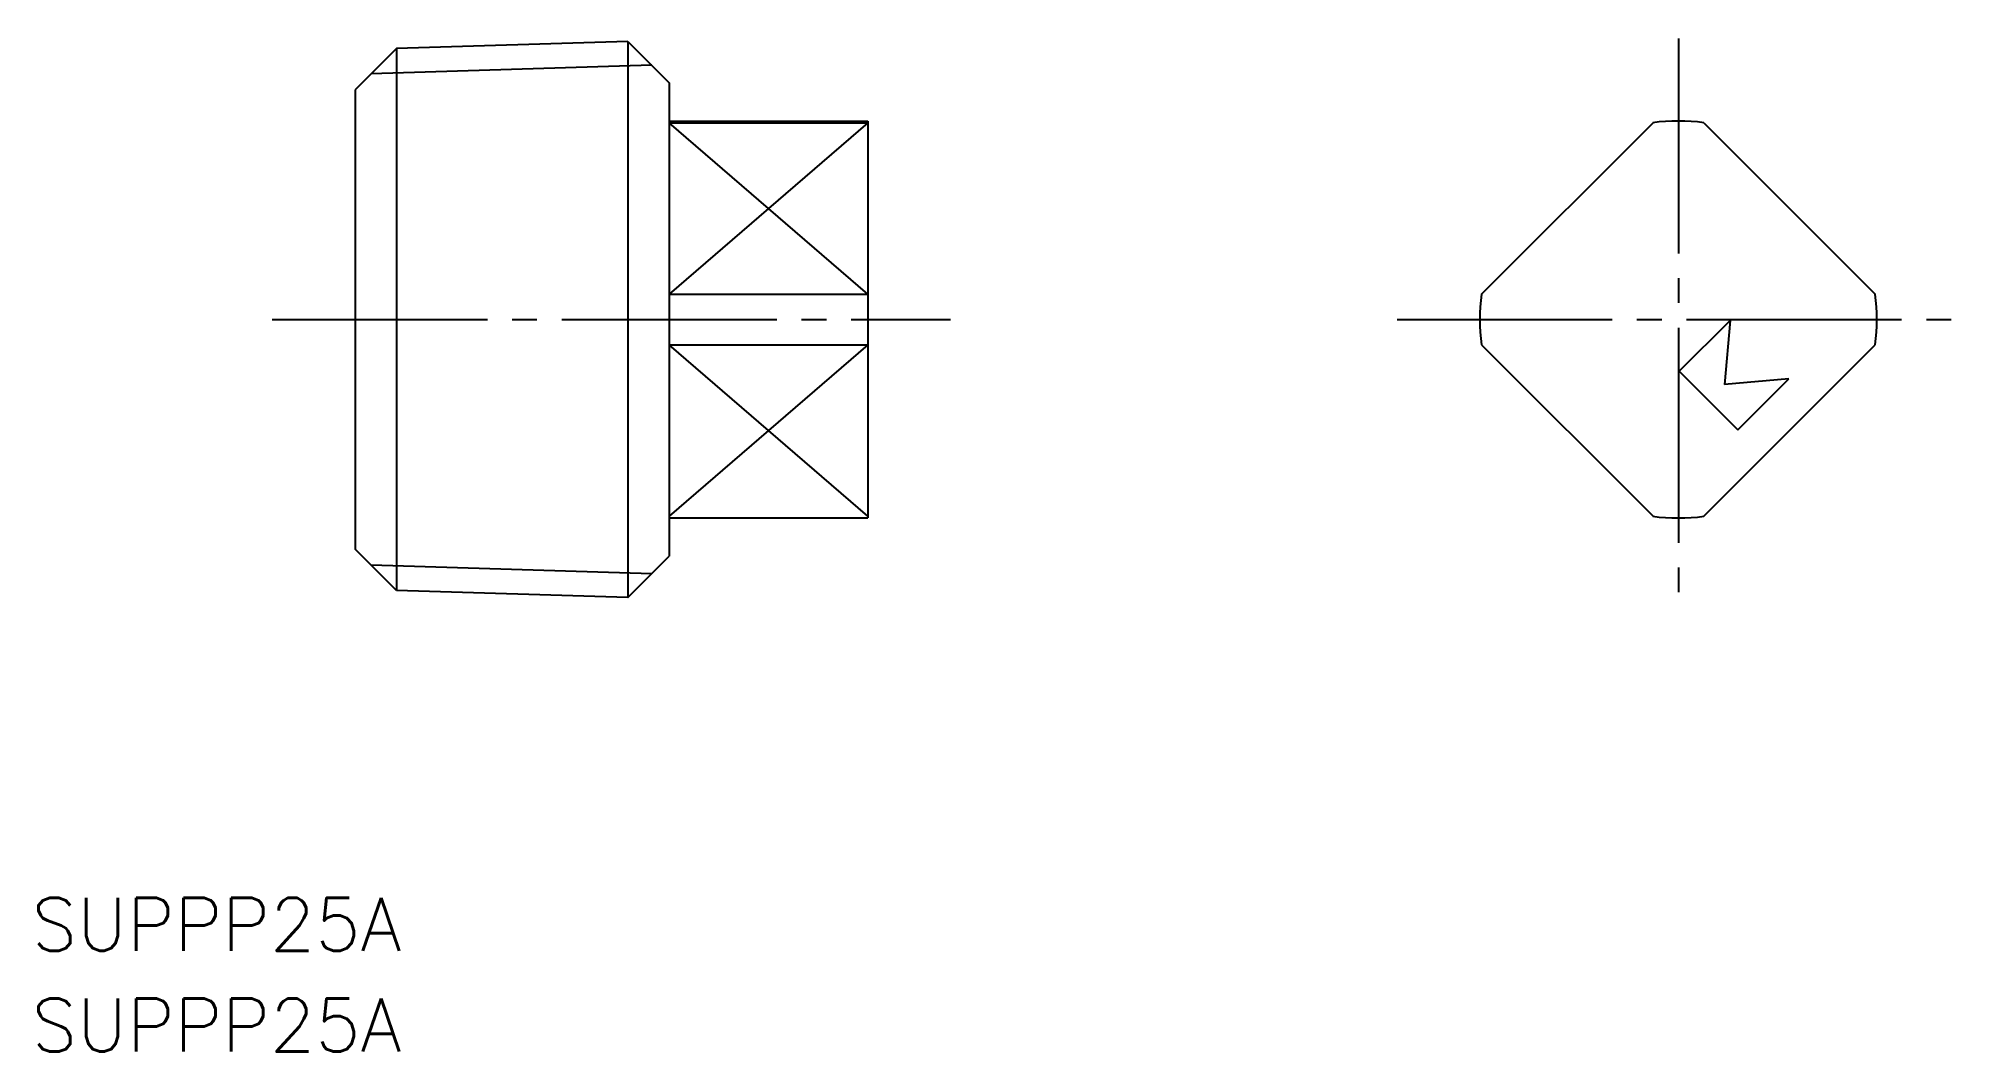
# Model space of a CAD drawing. Extents: x 47 to 163, y 151 to 212.
import ezdxf

# ---------------------------------------------------------------- set-up
doc = ezdxf.new("R2010")
doc.units = 0
doc.linetypes.add('CENTER', pattern=[17.5, 13, -1.5, 1.5, -1.5])
doc.layers.get('0').update_dxf_attribs({"linetype": 'CONTINUOUS'})
doc.layers.add('CENTER', color=1, linetype='CENTER')
doc.styles.get("Standard").update_dxf_attribs({"font": 'txt.shx', "bigfont": '@extfont2.shx'})

msp = doc.modelspace()

# ---------------------------------------------------------------- linework, layer by layer
at = {"color": 7, "linetype": 'CONTINUOUS'}
for p, q in [((68.78, 211.54), (66.28, 209.04)), ((82.78, 211.97), (68.78, 211.54)), ((82.78, 211.97), (85.28, 209.47)), ((85.28, 209.47), (85.28, 180.84)), ((66.28, 209.04), (66.28, 181.28)), ((85.28, 207.16), (97.28, 207.16)), ((85.28, 207.06), (97.28, 207.06)), ((97.28, 207.16), (97.28, 183.16)), ((134.38, 196.69), (144.75, 207.06)), ((147.82, 207.06), (158.18, 196.69)), ((85.28, 196.69), (97.28, 196.69)), ((146.34, 192.03), (149.41, 195.1)), ((149.41, 195.1), (149.07, 191.23)), ((85.28, 193.62), (97.28, 193.62)), ((134.38, 193.62), (144.75, 183.26)), ((147.82, 183.26), (158.18, 193.62)), ((146.34, 192.03), (149.87, 188.49)), ((152.95, 191.57), (149.07, 191.23)), ((149.87, 188.49), (152.95, 191.57)), ((85.28, 183.16), (97.28, 183.16)), ((68.78, 178.78), (66.28, 181.28)), ((82.78, 178.34), (85.28, 180.84)), ((82.78, 178.34), (68.78, 178.78))]:
    msp.add_line(p, q, dxfattribs=at)
at = {"color": 3, "linetype": 'CONTINUOUS'}
for p, q in [((68.78, 211.54), (68.78, 178.78)), ((82.78, 211.97), (82.78, 178.34)), ((84.22, 210.54), (67.26, 210.01)), ((97.28, 196.69), (85.28, 207.06)), ((97.28, 207.06), (85.28, 196.69)), ((97.28, 193.62), (85.28, 183.26)), ((97.28, 183.26), (85.28, 193.62)), ((84.22, 179.78), (67.26, 180.31))]:
    msp.add_line(p, q, dxfattribs=at)
at = {"color": 7, "linetype": 'CONTINUOUS'}
for start, end in [(82.6585, 97.3416), (172.6585, 187.3415), (352.6585, 7.3415), (262.6585, 277.3415)]:
    msp.add_arc((146.28, 195.16), 12, start, end, dxfattribs=at)
at = {"layer": 'CENTER', "color": 1, "linetype": 'CENTER'}
for p, q in [((146.28, 212.16), (146.28, 178.16)), ((61.28, 195.16), (102.28, 195.16)), ((129.28, 195.16), (163.28, 195.16))]:
    msp.add_line(p, q, dxfattribs=at)

# ---------------------------------------------------------------- texts
at = {"color": 7, "linetype": 'CONTINUOUS'}
for p in [(46.73, 156.98), (46.73, 150.89)]:
    msp.add_text('SUPPP25A', height=3.2, dxfattribs=at).set_placement(p)

doc.saveas('drawing.dxf')
